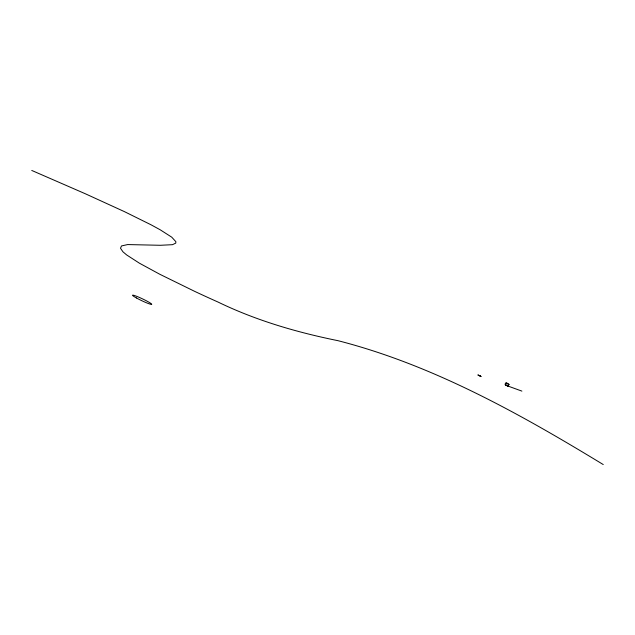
<?xml version="1.0" encoding="UTF-8"?>
<svg xmlns="http://www.w3.org/2000/svg" width="635" height="635" viewBox="0 0 635 635"><rect width="100%" height="100%" fill="white"/><g stroke="black" fill="none" stroke-linecap="round" stroke-linejoin="round"><path stroke-width="0.95" d="M506.039 382.81C513.842 388.342 505 379.563 505.127 384.723L508.373 386.405L507.349 385.731M508.675 384.358L507.762 386.278L508.365 386.421M479.123 375.412L480.743 376.237L477.861 374.912L481.1 376.579L480.441 376.19M506.444 385.501L521.883 391.112M505.587 384.897C504.698 384.508 508.77 386.334 505.738 384.961M31.75 170.442L85.312 193.754L124.365 211.606L150.924 224.734L160.147 229.759L171.744 237.172L175.871 241.697L175.776 243.11L172.49 244.681L160.369 245.285L127.627 244.57L121.499 245.943L120.499 248.245L122.952 251.809L126.651 254.937L139.39 263.176L159.814 274.272L194.715 291.386A120.618 11.144 25.4 0 0 218.003 302.038C256.08 320.492 296.704 332.303 338.042 340.693C433.221 365.117 519.906 413.853 603.25 464.558M507.436 385.778L508.373 386.405M136.406 297.958A10.644 0.984 25.4 0 0 151.694 304.387A10.644 0.984 25.4 0 0 138.311 296.982A10.644 0.984 25.4 0 0 136.406 297.958"/></g></svg>
